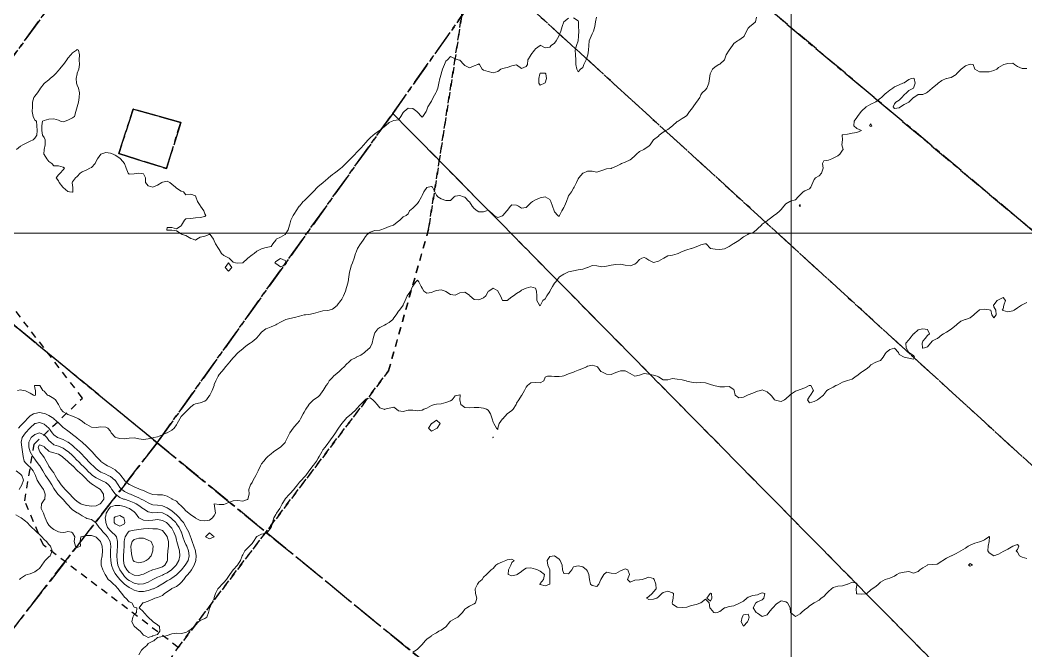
# Model space of a CAD drawing. Header units: centimetres. Extents: x 0 to 642158, y -847 to 649707.
# Drawn here: x 616185.2 to 616291.6, y 620443.2 to 620509.9 of the extents above; entities that cross this region are included whole.
import ezdxf

# ---------------------------------------------------------------- set-up
doc = ezdxf.new("R2010")
doc.units = ezdxf.units.CM
doc.header["$MEASUREMENT"] = 0
doc.linetypes.add('CENTERX2', pattern=[4, 2.5, -0.5, 0.5, -0.5])
doc.linetypes.add('JIS_02_0.7', pattern=[1.35, 0.75, -0.6])
for name, color, linetype, lineweight in [('MEV_grille', 254, 'Continuous', 9), ('WAL_parcellaire agricole', 7, 'JIS_02_0.7', 25), ('WAL_topographie 0.5', 253, 'Continuous', 20)]:
    doc.layers.add(name, color=color, linetype=linetype, lineweight=lineweight)
doc.layers.add('SPW_parcellaire cadastral', color=7, linetype='CENTERX2', lineweight=25, true_color=0xff0542)

# ---------------------------------------------------------------- blocks, each defined once
blk = doc.blocks.new('*U114')
at = {"layer": 'MEV_grille', "transparency": 33554687}
blk.add_lwpolyline([(-1338.46, 0), (1338.46, 0)], dxfattribs=at)
blk = doc.blocks.new('*U115')
at = {"layer": 'MEV_grille', "color": 0, "linetype": 'ByBlock', "lineweight": -2, "transparency": 16777216}
blk.add_blockref('*U114', (0, -1900), dxfattribs=at)
blk = doc.blocks.new('*U112')
at = {"layer": 'MEV_grille', "transparency": 33554687}
blk.add_lwpolyline([(0, 1825.48), (0, -1825.48)], dxfattribs=at)
blk = doc.blocks.new('*U113')
at = {"layer": 'MEV_grille', "color": 0, "linetype": 'ByBlock', "lineweight": -2, "transparency": 16777216}
blk.add_blockref('*U112', (900, 0), dxfattribs=at)

msp = doc.modelspace()

# ---------------------------------------------------------------- linework, layer by layer
at = {"layer": 'SPW_parcellaire cadastral'}
for points in [[(616163.66, 620494.83), (616144.29, 620510.14), (616193.65, 620578.81), (616202.72, 620594.4), (616229.8, 620577.55), (616234.34, 620574.67), (616171.55, 620488.35), (616163.66, 620494.83)], [(616235.18, 620514.94), (616224.63, 620500.07), (616199.69, 620465.2), (616186.97, 620475.66), (616186.96, 620475.67), (616184.87, 620477.39), (616184.86, 620477.39), (616171.55, 620488.35), (616234.34, 620574.67), (616236.43, 620573.37), (616238.89, 620571.79), (616265.33, 620555.01), (616244.92, 620527.53), (616235.18, 620514.94)], [(616244.92, 620527.53), (616265.33, 620555.01), (616295.42, 620535.92), (616398.85, 620466.93), (616360.24, 620432.78), (616355.21, 620434.82), (616244.92, 620527.53)], [(616354.92, 620428.6), (616341.48, 620417.92), (616235.18, 620514.94), (616244.92, 620527.53), (616355.21, 620434.82), (616353.48, 620429.12), (616354.92, 620428.6)], [(616303.32, 620420.25), (616224.63, 620500.07), (616235.18, 620514.94), (616341.48, 620417.92), (616323.15, 620403.09), (616303.32, 620420.25)], [(616197.52, 620495.23), (616200.69, 620494.22), (616202.19, 620499.1), (616199.95, 620499.73), (616197.18, 620500.52), (616197.18, 620500.52), (616197.17, 620500.5), (616195.63, 620495.83), (616197.52, 620495.23)], [(616197.52, 620495.23), (616195.63, 620495.83), (616197.17, 620500.5), (616197.18, 620500.52), (616197.18, 620500.52), (616199.95, 620499.73), (616202.19, 620499.1), (616200.69, 620494.22), (616197.52, 620495.23)], [(616303.32, 620420.25), (616290.03, 620409.61), (616256.41, 620439.97), (616241.16, 620431.19), (616199.69, 620465.2), (616224.63, 620500.07), (616303.32, 620420.25)], [(616163.66, 620494.83), (616171.55, 620488.35), (616184.86, 620477.39), (616184.87, 620477.39), (616186.96, 620475.67), (616186.97, 620475.66), (616199.69, 620465.2), (616132.6, 620378.54), (616129.31, 620374.52), (616118.04, 620382.23), (616090.56, 620401.06), (616163.66, 620494.83)], [(616129.31, 620374.52), (616132.6, 620378.54), (616199.69, 620465.2), (616241.16, 620431.19), (616278.61, 620400.63), (616188.38, 620332.54), (616182.57, 620337.28), (616178.58, 620340.42), (616129.31, 620374.52)]]:
    msp.add_lwpolyline(points, dxfattribs=at)
at = {"layer": 'WAL_parcellaire agricole'}
for points in [[(616141.27, 620365.8), (616180.6, 620411.8), (616201.93, 620443.55), (616224.18, 620472.81), (616228.43, 620487.81), (616231.92, 620510.31), (616242.08, 620565.97), (616248.66, 620583.81), (616259.29, 620600.93), (616303.28, 620668.31), (616366.78, 620618.45), (616356.91, 620606.44), (616410.67, 620553.33), (616451.67, 620512.33)], [(616187.66, 620454.36), (616185.68, 620459.05), (616186.68, 620465.05), (616191.8, 620469.93), (616182.68, 620481.8), (616173.55, 620487.92), (616161.93, 620495.67), (616155.68, 620498.67), (616146.92, 620503.8), (616151.8, 620512.92)], [(616231.92, 620510.31), (616228.43, 620487.81), (616224.18, 620472.81), (616201.93, 620443.55), (616187.66, 620454.36)]]:
    msp.add_lwpolyline(points, dxfattribs=at)
at = {"layer": 'WAL_topographie 0.5'}
for points in [[(616184.82, 620496.25), (616185.25, 620496.61), (616185.49, 620496.75), (616185.75, 620496.88), (616186.25, 620497.11), (616186.56, 620497.25), (616186.75, 620497.44), (616186.98, 620497.75), (616187, 620498.25), (616186.98, 620498.75), (616186.94, 620499.25), (616186.75, 620499.36), (616186.59, 620499.75), (616186.48, 620500.25), (616186.49, 620500.75), (616186.51, 620501.25), (616186.64, 620501.75), (616186.75, 620501.9), (616187.03, 620502.25), (616187.25, 620502.56), (616187.35, 620502.75), (616187.75, 620503.22), (616187.78, 620503.25), (616188.25, 620503.63), (616188.39, 620503.75), (616188.75, 620504.07), (616188.93, 620504.25), (616189.25, 620504.62), (616189.38, 620504.75), (616189.75, 620505.2), (616189.79, 620505.25), (616190.15, 620505.75), (616190.25, 620505.91), (616190.57, 620506.25), (616190.75, 620506.48), (616191.16, 620506.75), (616191.25, 620506.82), (616191.36, 620506.75), (616191.47, 620506.25), (616191.45, 620505.75), (616191.47, 620505.25), (616191.41, 620504.75), (616191.25, 620504.32), (616191.23, 620504.25), (616191.12, 620503.75), (616191.18, 620503.25), (616191.25, 620503.05), (616191.37, 620502.75), (616191.48, 620502.25), (616191.44, 620501.75), (616191.38, 620501.25), (616191.25, 620500.75), (616191.25, 620500.75), (616191.1, 620500.25), (616190.96, 620499.75), (616190.75, 620499.61), (616190.25, 620499.34), (616189.97, 620499.25), (616189.75, 620499.18), (616189.46, 620499.25), (616189.25, 620499.33), (616188.75, 620499.49), (616188.25, 620499.45), (616187.75, 620499.32), (616187.56, 620499.25), (616187.5, 620498.75), (616187.5, 620498.25), (616187.55, 620497.75), (616187.75, 620497.5), (616187.86, 620497.25), (616187.83, 620496.75), (616187.75, 620496.25), (616187.75, 620496.25), (616187.71, 620495.75), (616187.75, 620495.7), (616188.01, 620495.25), (616188.25, 620494.97), (616188.54, 620494.75), (616188.75, 620494.52), (616189.25, 620494.53), (616189.75, 620494.37), (616189.88, 620494.25), (616189.75, 620494.1), (616189.43, 620493.75), (616189.25, 620493.55), (616189.02, 620493.25), (616189.25, 620492.92), (616189.33, 620492.75), (616189.72, 620492.25), (616189.75, 620492.22), (616190.25, 620491.78), (616190.42, 620491.75), (616190.75, 620491.71), (616190.79, 620491.75), (616190.76, 620492.25), (616190.75, 620492.42), (616190.7, 620492.75), (616190.75, 620492.83), (616191.06, 620493.25), (616191.25, 620493.39), (616191.56, 620493.75), (616191.75, 620493.89), (616192.25, 620494.1), (616192.59, 620494.25), (616192.75, 620494.34), (616193.14, 620494.75), (616193.25, 620495.02), (616193.38, 620495.25), (616193.75, 620495.75), (616193.75, 620495.75), (616194.25, 620495.92), (616194.75, 620495.86), (616195.05, 620495.75), (616195.25, 620495.66), (616195.75, 620495.32), (616195.82, 620495.25), (616196.25, 620494.75), (616196.25, 620494.75), (616196.43, 620494.25), (616196.64, 620493.75), (616196.75, 620493.64), (616197.25, 620493.66), (616197.75, 620493.75), (616197.75, 620493.75), (616197.75, 620493.75), (616198.25, 620493.66), (616198.46, 620493.25), (616198.47, 620492.75), (616198.75, 620492.38), (616199.25, 620492.27), (616199.75, 620492.48), (616200.18, 620492.75), (616200.25, 620492.8), (616200.75, 620492.89), (616201.04, 620492.75), (616201.25, 620492.59), (616201.63, 620492.25), (616201.75, 620492.14), (616202.25, 620491.83), (616202.5, 620491.75), (616202.75, 620491.45), (616203.25, 620491.5), (616203.75, 620491.35), (616203.81, 620491.25), (616203.96, 620490.75), (616204.25, 620490.33), (616204.3, 620490.25), (616204.64, 620489.75), (616204.75, 620489.45), (616204.85, 620489.25), (616204.75, 620489.16), (616204.25, 620489.06), (616203.75, 620489.02), (616203.25, 620488.94), (616202.75, 620488.89), (616202.61, 620488.75), (616202.29, 620488.25), (616202.25, 620488.17), (616201.75, 620487.85), (616201.25, 620488), (616200.75, 620488), (616200.71, 620487.75), (616200.75, 620487.72), (616201.25, 620487.69), (616201.75, 620487.62), (616202.25, 620487.33), (616202.35, 620487.25), (616202.75, 620487.13), (616203.25, 620486.84), (616203.5, 620486.75), (616203.75, 620486.66), (616203.89, 620486.75), (616204.25, 620486.96), (616204.75, 620487.07), (616205.19, 620487.25), (616205.25, 620487.29), (616205.32, 620487.25), (616205.67, 620486.75), (616205.75, 620486.56), (616205.86, 620486.25), (616206.19, 620485.75), (616206.25, 620485.67), (616206.51, 620485.25), (616206.75, 620485.01), (616207.25, 620484.78), (616207.33, 620484.75), (616207.75, 620484.33), (616208, 620484.25), (616208.25, 620484.22), (616208.75, 620484.25), (616208.75, 620484.25), (616209.25, 620484.71), (616209.3, 620484.75), (616209.75, 620485.09), (616209.96, 620485.25), (616210.25, 620485.47), (616210.75, 620485.72), (616210.85, 620485.75), (616211.25, 620485.86), (616211.75, 620485.97), (616211.94, 620486.25), (616212.25, 620486.65), (616212.31, 620486.75), (616212.75, 620486.95), (616213.25, 620487.24), (616213.26, 620487.25), (616213.58, 620487.75), (616213.72, 620488.25), (616213.75, 620488.33), (616213.86, 620488.75), (616214.1, 620489.25), (616214.25, 620489.47), (616214.41, 620489.75), (616214.74, 620490.25), (616214.75, 620490.26), (616215.17, 620490.75), (616215.25, 620490.81), (616215.69, 620491.25), (616215.75, 620491.3), (616216.2, 620491.75), (616216.25, 620491.81), (616216.68, 620492.25), (616216.75, 620492.33), (616217.25, 620492.73), (616217.27, 620492.75), (616217.75, 620493.17), (616217.83, 620493.25), (616218.25, 620493.61), (616218.46, 620493.75), (616218.75, 620493.96), (616219.14, 620494.25), (616219.25, 620494.35), (616219.67, 620494.75), (616219.75, 620494.83), (616220.17, 620495.25), (616220.25, 620495.33), (616220.65, 620495.75), (616220.75, 620495.89), (616221.1, 620496.25), (616221.25, 620496.4), (616221.56, 620496.75), (616221.75, 620496.95), (616222.03, 620497.25), (616222.25, 620497.46), (616222.57, 620497.75), (616222.75, 620497.89), (616223.23, 620498.25), (616223.25, 620498.26), (616223.75, 620498.69), (616223.86, 620498.75), (616224.25, 620499.11), (616224.58, 620499.25), (616224.75, 620499.3), (616225.25, 620499.39), (616225.5, 620499.75), (616225.75, 620500.16), (616225.83, 620500.25), (616226.25, 620500.63), (616226.75, 620500.58), (616227.2, 620500.25), (616227.25, 620500.2), (616227.68, 620499.75), (616227.75, 620499.67), (616227.83, 620499.75), (616228.16, 620500.25), (616228.25, 620500.44), (616228.34, 620500.75), (616228.67, 620501.25), (616228.75, 620501.35), (616228.92, 620501.75), (616229.18, 620502.25), (616229.25, 620502.37), (616229.4, 620502.75), (616229.52, 620503.25), (616229.63, 620503.75), (616229.75, 620504.2), (616229.77, 620504.25), (616229.91, 620504.75), (616230.1, 620505.25), (616230.25, 620505.59), (616230.43, 620505.75), (616230.75, 620506.08), (616231.25, 620505.85), (616231.57, 620505.75), (616231.75, 620505.68), (616232.17, 620505.25), (616232.25, 620505.13), (616232.75, 620504.9), (616233.25, 620505.1), (616233.65, 620505.25), (616233.75, 620505.3), (616233.8, 620505.25), (616234.11, 620504.75), (616234.25, 620504.64), (616234.75, 620504.5), (616235.25, 620504.37), (616235.75, 620504.5), (616236.08, 620504.75), (616236.25, 620504.82), (616236.75, 620504.92), (616237.25, 620505.09), (616237.75, 620505.2), (616238.25, 620504.82), (616238.75, 620505.03), (616238.9, 620505.25), (616238.93, 620505.75), (616239.25, 620506.22), (616239.26, 620506.25), (616239.65, 620506.75), (616239.75, 620506.88), (616240.23, 620507.25), (616240.25, 620507.28), (616240.32, 620507.25), (616240.75, 620507), (616241.25, 620507.09), (616241.41, 620507.25), (616241.75, 620507.51), (616241.94, 620507.75), (616242.2, 620508.25), (616242.25, 620508.36), (616242.41, 620508.75), (616242.56, 620509.25), (616242.73, 620509.75), (616242.75, 620509.77), (616243.25, 620510.15)], [(616184.92, 620470.75), (616185.25, 620470.79), (616185.5, 620470.75), (616185.75, 620470.71), (616186.25, 620470.45), (616186.62, 620470.25), (616186.75, 620470.21), (616186.82, 620470.25), (616186.81, 620470.75), (616186.75, 620471), (616186.72, 620471.25), (616186.75, 620471.27), (616187.25, 620471.26), (616187.27, 620471.25), (616187.61, 620470.75), (616187.75, 620470.66), (616188.09, 620470.25), (616188.25, 620470.19), (616188.75, 620469.9), (616188.93, 620469.75), (616189.25, 620469.25), (616189.25, 620469.25), (616189.51, 620468.75), (616189.75, 620468.49), (616190.13, 620468.25), (616190.25, 620468.2), (616190.75, 620468.03), (616191.25, 620467.81), (616191.36, 620467.75), (616191.75, 620467.5), (616192.06, 620467.25), (616192.25, 620467.12), (616192.75, 620466.86), (616193.25, 620466.81), (616193.75, 620466.88), (616194.25, 620466.85), (616194.47, 620466.75), (616194.75, 620466.42), (616194.82, 620466.25), (616195.25, 620465.78), (616195.31, 620465.75), (616195.75, 620465.64), (616196.25, 620465.63), (616196.75, 620465.68), (616197.25, 620465.71), (616197.75, 620465.63), (616198.25, 620465.56), (616198.75, 620465.61), (616199.25, 620465.73), (616199.36, 620465.75), (616199.75, 620465.84), (616200.25, 620466.03), (616200.72, 620466.25), (616200.75, 620466.27), (616201.25, 620466.54), (616201.49, 620466.75), (616201.75, 620467.1), (616201.82, 620467.25), (616202.1, 620467.75), (616202.25, 620467.97), (616202.53, 620468.25), (616202.75, 620468.49), (616203.02, 620468.75), (616203.25, 620469.01), (616203.58, 620469.25), (616203.75, 620469.32), (616204.25, 620469.42), (616204.75, 620469.6), (616204.93, 620469.75), (616205.25, 620470.19), (616205.28, 620470.25), (616205.51, 620470.75), (616205.72, 620471.25), (616205.75, 620471.36), (616205.92, 620471.75), (616206.17, 620472.25), (616206.25, 620472.42), (616206.55, 620472.75), (616206.75, 620472.99), (616206.92, 620473.25), (616207.25, 620473.58), (616207.37, 620473.75), (616207.75, 620474.18), (616207.81, 620474.25), (616208.25, 620474.71), (616208.28, 620474.75), (616208.75, 620475.14), (616208.89, 620475.25), (616209.25, 620475.57), (616209.54, 620475.75), (616209.75, 620475.88), (616210.19, 620476.25), (616210.25, 620476.31), (616210.59, 620476.75), (616210.75, 620476.91), (616211.21, 620477.25), (616211.25, 620477.27), (616211.75, 620477.46), (616212.25, 620477.69), (616212.36, 620477.75), (616212.75, 620477.98), (616213.25, 620478.22), (616213.32, 620478.25), (616213.75, 620478.36), (616214.25, 620478.47), (616214.75, 620478.61), (616215.25, 620478.73), (616215.4, 620478.75), (616215.75, 620478.79), (616216.25, 620478.88), (616216.75, 620479.04), (616217.25, 620479.15), (616217.75, 620479.21), (616217.92, 620479.25), (616218.25, 620479.34), (616218.75, 620479.74), (616218.76, 620479.75), (616219.14, 620480.25), (616219.25, 620480.41), (616219.42, 620480.75), (616219.62, 620481.25), (616219.75, 620481.62), (616219.79, 620481.75), (616219.91, 620482.25), (616219.99, 620482.75), (616220.06, 620483.25), (616220.19, 620483.75), (616220.25, 620483.92), (616220.38, 620484.25), (616220.55, 620484.75), (616220.7, 620485.25), (616220.75, 620485.38), (616220.9, 620485.75), (616221.23, 620486.25), (616221.25, 620486.28), (616221.58, 620486.75), (616221.75, 620487.02), (616221.93, 620487.25), (616222.25, 620487.49), (616222.75, 620487.66), (616223.25, 620487.71), (616223.37, 620487.75), (616223.75, 620487.87), (616224.25, 620488.1), (616224.71, 620488.25), (616224.75, 620488.27), (616225.25, 620488.66), (616225.37, 620488.75), (616225.75, 620489.1), (616226.04, 620489.25), (616226.25, 620489.44), (616226.42, 620489.75), (616226.75, 620490.03), (616226.96, 620490.25), (616227.25, 620490.51), (616227.4, 620490.75), (616227.69, 620491.25), (616227.75, 620491.38), (616227.94, 620491.75), (616228.25, 620492.22), (616228.39, 620492.25), (616228.75, 620492.33), (616228.83, 620492.25), (616229.1, 620491.75), (616229.25, 620491.42), (616229.4, 620491.25), (616229.75, 620491.02), (616230.25, 620490.84), (616230.75, 620490.86), (616231.13, 620491.25), (616231.25, 620491.32), (616231.75, 620491.38), (616232.14, 620491.25), (616232.25, 620491.19), (616232.7, 620490.75), (616232.75, 620490.7), (616233.05, 620490.25), (616233.25, 620490.01), (616233.58, 620489.75), (616233.75, 620489.65), (616234.25, 620489.66), (616234.56, 620489.75), (616234.75, 620489.82), (616234.84, 620489.75), (616235.25, 620489.38), (616235.36, 620489.25), (616235.75, 620489.06), (616236.25, 620489.21), (616236.3, 620489.25), (616236.72, 620489.75), (616236.75, 620489.79), (616237.1, 620490.25), (616237.25, 620490.4), (616237.75, 620490.35), (616237.95, 620490.25), (616238.25, 620490.03), (616238.75, 620490.1), (616238.89, 620490.25), (616239.25, 620490.61), (616239.43, 620490.75), (616239.75, 620490.93), (616240.25, 620491.12), (616240.75, 620491.24), (616241.25, 620490.94), (616241.35, 620490.75), (616241.55, 620490.25), (616241.71, 620489.75), (616241.75, 620489.66), (616242.09, 620489.25), (616242.25, 620489.15), (616242.3, 620489.25), (616242.54, 620489.75), (616242.75, 620490.09), (616242.82, 620490.25), (616243.01, 620490.75), (616243.19, 620491.25), (616243.25, 620491.34), (616243.55, 620491.75), (616243.75, 620492.16), (616243.83, 620492.25), (616244.1, 620492.75), (616244.25, 620493.13), (616244.32, 620493.25), (616244.75, 620493.73), (616244.8, 620493.75), (616245.25, 620493.95), (616245.75, 620493.95), (616246.25, 620493.83), (616246.75, 620494.02), (616247.25, 620494.19), (616247.75, 620494.24), (616247.78, 620494.25), (616248.25, 620494.44), (616248.75, 620494.69), (616248.86, 620494.75), (616249.25, 620494.9), (616249.75, 620495.15), (616249.91, 620495.25), (616250.25, 620495.56), (616250.44, 620495.75), (616250.75, 620496.04), (616251.21, 620496.25), (616251.25, 620496.27), (616251.75, 620496.61), (616251.87, 620496.75), (616252.23, 620497.25), (616252.25, 620497.27), (616252.75, 620497.67), (616252.85, 620497.75), (616253.25, 620498.08), (616253.55, 620498.25), (616253.75, 620498.35), (616254.25, 620498.75), (616254.25, 620498.75), (616254.75, 620499.2), (616254.83, 620499.25), (616255.25, 620499.52), (616255.62, 620499.75), (616255.75, 620499.85), (616256.05, 620500.25), (616256.25, 620500.51), (616256.43, 620500.75), (616256.75, 620501.2), (616256.8, 620501.25), (616257.12, 620501.75), (616257.25, 620502.04), (616257.39, 620502.25), (616257.75, 620502.56), (616257.88, 620502.75), (616258.1, 620503.25), (616258.17, 620503.75), (616258.23, 620504.25), (616258.25, 620504.31), (616258.49, 620504.75), (616258.75, 620505), (616259.16, 620505.25), (616259.25, 620505.29), (616259.75, 620505.75), (616259.75, 620505.75), (616259.91, 620506.25), (616260.25, 620506.75), (616260.25, 620506.75), (616260.61, 620507.25), (616260.75, 620507.45), (616261.12, 620507.75), (616261.25, 620507.83), (616261.75, 620508.18), (616261.82, 620508.25), (616262.07, 620508.75), (616262.25, 620509.08), (616262.44, 620509.25), (616262.75, 620509.49), (616263.04, 620509.75), (616263.12, 620510.25)], [(616243.75, 620510.17), (616244.25, 620509.86), (616244.28, 620509.75), (616244.31, 620509.25), (616244.32, 620508.75), (616244.3, 620508.25), (616244.25, 620507.75), (616244.25, 620507.75), (616244.08, 620507.25), (616243.95, 620506.75), (616243.96, 620506.25), (616244.02, 620505.75), (616244.01, 620505.25), (616244.12, 620504.75), (616244.25, 620504.45), (616244.51, 620504.75), (616244.75, 620504.91), (616244.86, 620505.25), (616245.09, 620505.75), (616245.25, 620506.17), (616245.27, 620506.25), (616245.37, 620506.75), (616245.38, 620507.25), (616245.43, 620507.75), (616245.62, 620508.25), (616245.75, 620508.48), (616245.88, 620508.75), (616246.03, 620509.25), (616246.09, 620509.75), (616246.21, 620510.25)], [(616185.03, 620466.75), (616185.25, 620466.98), (616185.49, 620467.25), (616185.75, 620467.54), (616185.94, 620467.75), (616186.25, 620468.04), (616186.62, 620468.25), (616186.75, 620468.31), (616187.25, 620468.39), (616187.75, 620468.3), (616187.88, 620468.25), (616188.25, 620468.1), (616188.75, 620467.77), (616188.77, 620467.75), (616189.25, 620467.31), (616189.32, 620467.25), (616189.75, 620466.82), (616189.84, 620466.75), (616190.25, 620466.45), (616190.51, 620466.25), (616190.75, 620466.07), (616191.17, 620465.75), (616191.25, 620465.69), (616191.75, 620465.26), (616191.76, 620465.25), (616192.25, 620464.8), (616192.31, 620464.75), (616192.75, 620464.32), (616192.82, 620464.25), (616193.25, 620463.75), (616193.25, 620463.75), (616193.73, 620463.25), (616193.75, 620463.23), (616194.25, 620462.87), (616194.46, 620462.75), (616194.75, 620462.62), (616195.25, 620462.34), (616195.37, 620462.25), (616195.75, 620461.87), (616195.86, 620461.75), (616196.23, 620461.25), (616196.25, 620461.22), (616196.75, 620460.8), (616196.83, 620460.75), (616197.25, 620460.54), (616197.75, 620460.32), (616197.91, 620460.25), (616198.25, 620460.14), (616198.75, 620459.91), (616199.15, 620459.75), (616199.25, 620459.72), (616199.75, 620459.71), (616200.25, 620459.7), (616200.75, 620459.56), (616201.25, 620459.28), (616201.29, 620459.25), (616201.75, 620459.03), (616202.01, 620458.75), (616202.25, 620458.53), (616202.51, 620458.25), (616202.75, 620457.99), (616203.04, 620457.75), (616203.25, 620457.56), (616203.74, 620457.25), (616203.75, 620457.23), (616204.25, 620456.98), (616204.75, 620456.94), (616205.25, 620457.02), (616205.57, 620457.25), (616205.75, 620457.52), (616205.86, 620457.75), (616205.82, 620458.25), (616205.75, 620458.75), (616205.75, 620458.75), (616205.75, 620458.75), (616205.75, 620458.75), (616206.25, 620458.68), (616206.75, 620458.67), (616206.92, 620458.75), (616207.25, 620458.89), (616207.75, 620459.06), (616208.25, 620459.08), (616208.75, 620459.03), (616209.25, 620459.19), (616209.31, 620459.25), (616209.42, 620459.75), (616209.39, 620460.25), (616209.57, 620460.75), (616209.75, 620461.01), (616209.87, 620461.25), (616210.15, 620461.75), (616210.25, 620461.95), (616210.38, 620462.25), (616210.62, 620462.75), (616210.75, 620462.96), (616210.98, 620463.25), (616211.25, 620463.56), (616211.43, 620463.75), (616211.75, 620464.02), (616212.03, 620464.25), (616212.25, 620464.41), (616212.75, 620464.75), (616212.75, 620464.75), (616213.25, 620465.24), (616213.26, 620465.25), (616213.5, 620465.75), (616213.74, 620466.25), (616213.75, 620466.27), (616214.1, 620466.75), (616214.25, 620466.92), (616214.52, 620467.25), (616214.75, 620467.54), (616214.88, 620467.75), (616215.15, 620468.25), (616215.25, 620468.44), (616215.45, 620468.75), (616215.75, 620469.23), (616215.76, 620469.25), (616216.23, 620469.75), (616216.25, 620469.76), (616216.75, 620470.07), (616216.92, 620470.25), (616217.25, 620470.7), (616217.28, 620470.75), (616217.59, 620471.25), (616217.75, 620471.49), (616217.92, 620471.75), (616218.25, 620472.11), (616218.36, 620472.25), (616218.75, 620472.56), (616218.95, 620472.75), (616219.25, 620473.02), (616219.48, 620473.25), (616219.75, 620473.54), (616219.99, 620473.75), (616220.25, 620473.97), (616220.75, 620474.24), (616220.77, 620474.25), (616221.25, 620474.49), (616221.64, 620474.75), (616221.75, 620474.85), (616222.22, 620475.25), (616222.25, 620475.28), (616222.46, 620475.75), (616222.57, 620476.25), (616222.71, 620476.75), (616222.75, 620476.83), (616223.04, 620477.25), (616223.25, 620477.42), (616223.75, 620477.66), (616223.94, 620477.75), (616224.25, 620477.93), (616224.63, 620478.25), (616224.75, 620478.41), (616224.99, 620478.75), (616225.25, 620479.13), (616225.34, 620479.25), (616225.72, 620479.75), (616225.75, 620479.79), (616225.96, 620480.25), (616226.16, 620480.75), (616226.25, 620480.9), (616226.52, 620481.25), (616226.74, 620481.75), (616226.75, 620481.77), (616227.09, 620482.25), (616227.25, 620482.42), (616227.39, 620482.25), (616227.65, 620481.75), (616227.75, 620481.55), (616227.93, 620481.25), (616228.25, 620481.04), (616228.75, 620481.12), (616229.07, 620481.25), (616229.25, 620481.32), (616229.75, 620481.4), (616230.18, 620481.25), (616230.25, 620481.22), (616230.75, 620480.91), (616231.25, 620480.83), (616231.75, 620481.09), (616232.25, 620481.14), (616232.75, 620480.83), (616232.79, 620480.75), (616233.25, 620480.38), (616233.75, 620480.34), (616234.25, 620480.54), (616234.47, 620480.75), (616234.75, 620481.2), (616234.82, 620481.25), (616235.25, 620481.57), (616235.75, 620481.27), (616235.77, 620481.25), (616236.03, 620480.75), (616236.25, 620480.25), (616236.75, 620480.27), (616237.25, 620480.65), (616237.41, 620480.75), (616237.75, 620481), (616238.15, 620481.25), (616238.25, 620481.35), (616238.75, 620481.58), (616239.25, 620481.71), (616239.75, 620481.56), (616239.86, 620481.25), (616239.88, 620480.75), (616239.89, 620480.25), (616240.17, 620479.75), (616240.25, 620479.69), (616240.28, 620479.75), (616240.52, 620480.25), (616240.75, 620480.45), (616240.94, 620480.75), (616241.25, 620481.22), (616241.27, 620481.25), (616241.56, 620481.75), (616241.75, 620482.08), (616241.9, 620482.25), (616242.25, 620482.73), (616242.29, 620482.75), (616242.75, 620483.06), (616243.16, 620483.25), (616243.25, 620483.29), (616243.75, 620483.39), (616244.25, 620483.51), (616244.75, 620483.59), (616245.25, 620483.74), (616245.28, 620483.75), (616245.75, 620483.97), (616246.25, 620483.92), (616246.75, 620483.82), (616247.25, 620483.89), (616247.75, 620483.99), (616248.25, 620484.08), (616248.75, 620484.09), (616249.25, 620483.99), (616249.75, 620483.94), (616250.25, 620484.1), (616250.45, 620484.25), (616250.75, 620484.6), (616251, 620484.75), (616251.25, 620484.81), (616251.43, 620484.75), (616251.75, 620484.52), (616252.25, 620484.28), (616252.75, 620484.43), (616253.25, 620484.72), (616253.31, 620484.75), (616253.75, 620484.98), (616254.25, 620485.07), (616254.75, 620485.2), (616254.85, 620485.25), (616255.25, 620485.44), (616255.75, 620485.61), (616256.22, 620485.75), (616256.25, 620485.76), (616256.75, 620485.93), (616257.25, 620486.14), (616257.68, 620486.25), (616257.75, 620486.27), (616257.8, 620486.25), (616258.25, 620485.75), (616258.25, 620485.75), (616258.75, 620485.68), (616259.25, 620485.66), (616259.75, 620485.72), (616259.82, 620485.75), (616260.25, 620485.99), (616260.65, 620486.25), (616260.75, 620486.3), (616261.25, 620486.61), (616261.44, 620486.75), (616261.75, 620486.99), (616262.2, 620487.25), (616262.25, 620487.28), (616262.75, 620487.44), (616263.15, 620487.75), (616263.25, 620487.85), (616263.65, 620488.25), (616263.75, 620488.33), (616264.25, 620488.68), (616264.34, 620488.75), (616264.75, 620489.07), (616264.98, 620489.25), (616265.25, 620489.43), (616265.62, 620489.75), (616265.75, 620489.9), (616266.03, 620490.25), (616266.25, 620490.48), (616266.66, 620490.75), (616266.75, 620490.79), (616267.25, 620490.91), (616267.56, 620491.25), (616267.75, 620491.44), (616268.07, 620491.75), (616268.25, 620491.86), (616268.75, 620492.09), (616268.9, 620492.25), (616269.1, 620492.75), (616269.25, 620493.08), (616269.38, 620493.25), (616269.75, 620493.45), (616270.01, 620493.75), (616270.19, 620494.25), (616270.11, 620494.75), (616270.25, 620495.04), (616270.75, 620495.13), (616271.11, 620495.25), (616271.25, 620495.32), (616271.75, 620495.58), (616271.96, 620495.75), (616272.25, 620496.18), (616272.29, 620496.25), (616272.25, 620496.5), (616272.17, 620496.75), (616272.25, 620497.25), (616272.19, 620497.75), (616272.25, 620497.81), (616272.75, 620497.85), (616273.25, 620497.96), (616273.75, 620498.05), (616274.25, 620498.25), (616273.75, 620498.47), (616273.44, 620498.75), (616273.46, 620499.25), (616273.75, 620499.63), (616273.82, 620499.75), (616274.21, 620500.25), (616274.25, 620500.3), (616274.75, 620500.75), (616274.75, 620500.75), (616275.25, 620501.05), (616275.69, 620501.25), (616275.75, 620501.28), (616276.25, 620501.66), (616276.35, 620501.75), (616276.75, 620502.12), (616276.9, 620502.25), (616277.25, 620502.53), (616277.55, 620502.75), (616277.75, 620502.88), (616278.25, 620503.1), (616278.62, 620503.25), (616278.75, 620503.31), (616279.25, 620503.64), (616279.54, 620503.75), (616279.75, 620503.8), (616279.82, 620503.75), (616279.92, 620503.25), (616279.75, 620502.75), (616279.75, 620502.75), (616279.25, 620502.5), (616279, 620502.25), (616278.75, 620502.04), (616278.51, 620501.75), (616278.25, 620501.45), (616277.89, 620501.25), (616277.75, 620501.07), (616277.59, 620500.75), (616277.75, 620500.57), (616278.25, 620500.67), (616278.39, 620500.75), (616278.75, 620501.02), (616279.25, 620501.24), (616279.27, 620501.25), (616279.75, 620501.73), (616279.78, 620501.75), (616280.25, 620502.05), (616280.75, 620502.07), (616281.14, 620502.25), (616281.25, 620502.31), (616281.73, 620502.75), (616281.75, 620502.77), (616282.25, 620503.17), (616282.35, 620503.25), (616282.75, 620503.56), (616283.22, 620503.75), (616283.25, 620503.76), (616283.75, 620503.86), (616284.25, 620504.18), (616284.3, 620504.25), (616284.75, 620504.71), (616284.79, 620504.75), (616285.25, 620505.1), (616285.66, 620505.25), (616285.75, 620505.28), (616286.08, 620505.25), (616286.25, 620504.75), (616286.25, 620504.75), (616286.75, 620504.46), (616287.25, 620504.46), (616287.75, 620504.48), (616288.25, 620504.62), (616288.56, 620504.75), (616288.75, 620504.93), (616289.25, 620505.22), (616289.33, 620505.25), (616289.75, 620505.35), (616290.25, 620505.38), (616290.43, 620505.25), (616290.75, 620505.03), (616291.25, 620504.8), (616291.75, 620504.81)], [(616240.25, 620503.05), (616240.71, 620503.25), (616240.75, 620503.3), (616240.9, 620503.75), (616240.83, 620504.25), (616240.75, 620504.32), (616240.25, 620504.32), (616240.2, 620504.25), (616240.08, 620503.75), (616240.09, 620503.25), (616240.25, 620503.05)], [(616275.25, 620498.69), (616275.33, 620498.75), (616275.25, 620498.96), (616275.1, 620498.75), (616275.25, 620498.69)], [(616267.75, 620490.22), (616267.77, 620490.25), (616267.75, 620490.42), (616267.65, 620490.25), (616267.75, 620490.22)], [(616207.25, 620483.38), (616207.62, 620483.75), (616207.25, 620484.25), (616206.88, 620483.75), (616207.25, 620483.38)], [(616213.25, 620484.04), (616213.38, 620484.25), (616213.25, 620484.5), (616212.75, 620484.69), (616212.25, 620484.4), (616212.17, 620484.25), (616212.25, 620484.16), (616212.75, 620483.81), (616213.25, 620484.04)], [(616197.77, 620442.75), (616198.03, 620443.25), (616198.25, 620443.48), (616198.6, 620443.75), (616198.75, 620443.95), (616199.25, 620444.21), (616199.34, 620444.25), (616199.75, 620444.61), (616200.25, 620444.69), (616200.52, 620444.75), (616200.75, 620444.81), (616201.25, 620444.98), (616201.75, 620445.06), (616202.25, 620445.02), (616202.75, 620445.11), (616202.97, 620445.25), (616203.25, 620445.44), (616203.61, 620445.75), (616203.75, 620445.89), (616204.08, 620446.25), (616204.25, 620446.38), (616204.75, 620446.6), (616204.94, 620446.75), (616205.15, 620447.25), (616205.25, 620447.65), (616205.27, 620447.75), (616205.5, 620448.25), (616205.72, 620448.75), (616205.75, 620448.83), (616205.86, 620449.25), (616206.12, 620449.75), (616206.25, 620449.9), (616206.59, 620450.25), (616206.75, 620450.42), (616207.05, 620450.75), (616207.25, 620451.05), (616207.38, 620451.25), (616207.73, 620451.75), (616207.75, 620451.77), (616208.2, 620452.25), (616208.25, 620452.32), (616208.52, 620452.75), (616208.7, 620453.25), (616208.75, 620453.35), (616208.98, 620453.75), (616209.25, 620454.04), (616209.48, 620454.25), (616209.75, 620454.56), (616209.9, 620454.75), (616210.21, 620455.25), (616210.25, 620455.3), (616210.75, 620455.53), (616211.25, 620455.65), (616211.38, 620455.75), (616211.75, 620456.22), (616211.77, 620456.25), (616211.91, 620456.75), (616212.05, 620457.25), (616212.25, 620457.61), (616212.34, 620457.75), (616212.68, 620458.25), (616212.75, 620458.38), (616212.92, 620458.75), (616213.24, 620459.25), (616213.25, 620459.26), (616213.71, 620459.75), (616213.75, 620459.8), (616214.17, 620460.25), (616214.25, 620460.35), (616214.55, 620460.75), (616214.75, 620461.02), (616214.96, 620461.25), (616215.25, 620461.57), (616215.44, 620461.75), (616215.75, 620462.19), (616215.79, 620462.25), (616216.17, 620462.75), (616216.25, 620462.84), (616216.57, 620463.25), (616216.75, 620463.57), (616216.85, 620463.75), (616217.12, 620464.25), (616217.25, 620464.44), (616217.48, 620464.75), (616217.75, 620465.11), (616217.86, 620465.25), (616218.21, 620465.75), (616218.25, 620465.81), (616218.57, 620466.25), (616218.75, 620466.53), (616218.9, 620466.75), (616219.24, 620467.25), (616219.25, 620467.26), (616219.67, 620467.75), (616219.75, 620467.83), (616220.25, 620468.23), (616220.27, 620468.25), (616220.75, 620468.73), (616220.77, 620468.75), (616221.21, 620469.25), (616221.25, 620469.29), (616221.71, 620469.75), (616221.75, 620469.82), (616222.25, 620469.97), (616222.54, 620469.75), (616222.75, 620469.52), (616222.97, 620469.25), (616223.25, 620468.89), (616223.69, 620468.75), (616223.75, 620468.74), (616223.81, 620468.75), (616224.25, 620468.85), (616224.75, 620468.96), (616225.04, 620468.75), (616225.25, 620468.59), (616225.75, 620468.5), (616226.25, 620468.64), (616226.75, 620468.64), (616227.25, 620468.59), (616227.75, 620468.66), (616227.93, 620468.75), (616228.25, 620468.88), (616228.75, 620469.16), (616229.07, 620469.25), (616229.25, 620469.29), (616229.75, 620469.34), (616230.25, 620469.46), (616230.75, 620469.64), (616230.91, 620469.75), (616231.25, 620470.17), (616231.58, 620470.25), (616231.75, 620470.26), (616231.77, 620470.25), (616231.75, 620469.75), (616231.84, 620469.25), (616232.25, 620468.95), (616232.75, 620468.89), (616233.25, 620468.93), (616233.75, 620468.93), (616234.25, 620468.87), (616234.56, 620468.75), (616234.75, 620468.65), (616234.99, 620468.25), (616235.14, 620467.75), (616235.25, 620467.38), (616235.34, 620467.25), (616235.63, 620466.75), (616235.75, 620466.61), (616235.77, 620466.75), (616235.89, 620467.25), (616236.25, 620467.72), (616236.27, 620467.75), (616236.74, 620468.25), (616236.75, 620468.26), (616237.25, 620468.62), (616237.39, 620468.75), (616237.68, 620469.25), (616237.75, 620469.41), (616237.97, 620469.75), (616238.25, 620470.21), (616238.29, 620470.25), (616238.58, 620470.75), (616238.75, 620471.1), (616238.89, 620471.25), (616239.25, 620471.56), (616239.75, 620471.57), (616240.25, 620471.53), (616240.62, 620471.75), (616240.75, 620472.15), (616241, 620472.25), (616241.25, 620472.27), (616241.42, 620472.25), (616241.75, 620472.23), (616242.25, 620472.22), (616242.55, 620472.25), (616242.75, 620472.3), (616243.25, 620472.49), (616243.75, 620472.68), (616243.91, 620472.75), (616244.25, 620472.88), (616244.75, 620473.05), (616245.13, 620473.25), (616245.25, 620473.31), (616245.75, 620473.41), (616246.25, 620473.29), (616246.3, 620473.25), (616246.67, 620472.75), (616246.75, 620472.72), (616247.25, 620472.47), (616247.75, 620472.42), (616248.25, 620472.64), (616248.58, 620472.75), (616248.75, 620472.81), (616249.25, 620472.8), (616249.38, 620472.75), (616249.75, 620472.52), (616250.25, 620472.27), (616250.75, 620472.35), (616251.25, 620472.53), (616251.75, 620472.48), (616252.25, 620472.37), (616252.61, 620472.25), (616252.75, 620472.17), (616253.25, 620471.88), (616253.75, 620471.88), (616254.25, 620472.02), (616254.75, 620471.95), (616255.25, 620471.85), (616255.68, 620471.75), (616255.75, 620471.74), (616256.25, 620471.61), (616256.75, 620471.54), (616257.25, 620471.6), (616257.75, 620471.53), (616258.25, 620471.37), (616258.62, 620471.25), (616258.75, 620471.22), (616259.25, 620471.13), (616259.75, 620471.11), (616260.25, 620471.15), (616260.75, 620470.83), (616260.77, 620470.75), (616260.87, 620470.25), (616261.25, 620469.97), (616261.75, 620470.04), (616262.18, 620470.25), (616262.25, 620470.28), (616262.75, 620470.46), (616263.25, 620470.66), (616263.61, 620470.75), (616263.75, 620470.79), (616263.92, 620470.75), (616264.25, 620470.6), (616264.66, 620470.25), (616264.75, 620470.15), (616265.04, 620469.75), (616265.25, 620469.66), (616265.75, 620469.57), (616266.09, 620469.75), (616266.25, 620469.84), (616266.66, 620470.25), (616266.75, 620470.33), (616267.25, 620470.67), (616267.47, 620470.75), (616267.75, 620470.83), (616268.25, 620471.02), (616268.7, 620471.25), (616268.75, 620471.27), (616268.89, 620471.25), (616269.18, 620470.75), (616268.86, 620470.25), (616268.75, 620470.11), (616268.54, 620469.75), (616268.75, 620469.44), (616269.25, 620469.58), (616269.59, 620469.75), (616269.75, 620469.9), (616270.21, 620470.25), (616270.25, 620470.31), (616270.58, 620470.75), (616270.75, 620470.84), (616271.25, 620471.09), (616271.52, 620471.25), (616271.75, 620471.34), (616272.25, 620471.62), (616272.66, 620471.75), (616272.75, 620471.78), (616273.25, 620471.94), (616273.7, 620472.25), (616273.75, 620472.28), (616274.25, 620472.69), (616274.36, 620472.75), (616274.75, 620472.98), (616275.05, 620473.25), (616275.25, 620473.45), (616275.75, 620473.75), (616275.75, 620473.75), (616276.25, 620473.92), (616276.55, 620474.25), (616276.75, 620474.6), (616276.86, 620474.75), (616277.25, 620475.06), (616277.75, 620475.22), (616278.16, 620474.75), (616278.25, 620474.56), (616278.75, 620474.25), (616278.75, 620474.25), (616279.25, 620474.15), (616279.75, 620474.05), (616279.87, 620474.25), (616279.75, 620474.43), (616279.25, 620474.75), (616279.25, 620474.75), (616278.98, 620475.25), (616278.93, 620475.75), (616279.25, 620476.09), (616279.35, 620476.25), (616279.75, 620476.73), (616279.78, 620476.75), (616280.25, 620477.15), (616280.75, 620477.25), (616280.75, 620477.25), (616280.75, 620477.25), (616281.25, 620477.18), (616281.46, 620476.75), (616281.25, 620476.54), (616281, 620476.25), (616280.75, 620475.94), (616280.67, 620475.75), (616280.7, 620475.25), (616280.75, 620475.2), (616280.92, 620475.25), (616281.25, 620475.37), (616281.56, 620475.75), (616281.75, 620475.99), (616282.25, 620476.23), (616282.28, 620476.25), (616282.75, 620476.62), (616282.93, 620476.75), (616283.25, 620476.9), (616283.75, 620477.21), (616283.79, 620477.25), (616284.25, 620477.65), (616284.37, 620477.75), (616284.75, 620478.09), (616285.21, 620478.25), (616285.25, 620478.26), (616285.75, 620478.44), (616286.15, 620478.75), (616286.25, 620478.85), (616286.7, 620479.25), (616286.75, 620479.28), (616287.25, 620479.36), (616287.75, 620479.28), (616287.92, 620479.25), (616288.05, 620478.75), (616288.25, 620478.42), (616288.5, 620478.75), (616288.45, 620479.25), (616288.25, 620479.58), (616288.22, 620479.75), (616288.25, 620479.79), (616288.59, 620480.25), (616288.75, 620480.34), (616289.25, 620480.58), (616289.5, 620480.25), (616289.3, 620479.75), (616289.25, 620479.38), (616289.12, 620479.25), (616289.25, 620479.22), (616289.75, 620479.07), (616290.25, 620479.15), (616290.4, 620479.25), (616290.75, 620479.48), (616291.17, 620479.75), (616291.25, 620479.8), (616291.75, 620480.04)], [(616199.2, 620444.75), (616198.75, 620444.61), (616198.49, 620444.75), (616198.25, 620444.85), (616197.89, 620445.25), (616197.75, 620445.37), (616197.3, 620445.75), (616197.25, 620445.81), (616197.01, 620446.25), (616197.13, 620446.75), (616197.25, 620447.02), (616197.53, 620447.25), (616197.55, 620447.75), (616197.25, 620447.82), (616197.01, 620448.25), (616196.75, 620448.37), (616196.4, 620448.75), (616196.25, 620448.86), (616195.97, 620449.25), (616195.75, 620449.5), (616195.58, 620449.75), (616195.25, 620450.08), (616195.08, 620450.25), (616194.75, 620450.54), (616194.53, 620450.75), (616194.25, 620451.14), (616194.18, 620451.25), (616193.94, 620451.75), (616193.79, 620452.25), (616193.79, 620452.75), (616193.87, 620453.25), (616193.9, 620453.75), (616193.87, 620454.25), (616193.75, 620454.65), (616193.7, 620454.75), (616193.25, 620455.2), (616193.16, 620455.25), (616192.75, 620455.4), (616192.25, 620455.4), (616191.75, 620455.28), (616191.62, 620455.25), (616191.54, 620454.75), (616191.58, 620454.25), (616191.25, 620454.12), (616191.06, 620454.25), (616190.91, 620454.75), (616190.99, 620455.25), (616190.75, 620455.67), (616190.62, 620455.75), (616190.25, 620455.81), (616190, 620455.75), (616189.75, 620455.71), (616189.43, 620455.75), (616189.25, 620455.77), (616188.75, 620456.04), (616188.48, 620456.25), (616188.25, 620456.47), (616188.06, 620456.75), (616187.86, 620457.25), (616187.75, 620457.53), (616187.66, 620457.75), (616187.43, 620458.25), (616187.45, 620458.75), (616187.75, 620459.15), (616187.8, 620459.25), (616187.85, 620459.75), (616187.75, 620460.07), (616187.68, 620460.25), (616187.32, 620460.75), (616187.25, 620460.85), (616187.01, 620461.25), (616186.81, 620461.75), (616186.75, 620461.88), (616186.56, 620462.25), (616186.25, 620462.61), (616186.08, 620462.75), (616185.75, 620463.08), (616185.62, 620463.25), (616185.51, 620463.75), (616185.46, 620464.25), (616185.37, 620464.75), (616185.29, 620465.25), (616185.4, 620465.75), (616185.75, 620466.25), (616185.75, 620466.25), (616186.23, 620466.75), (616186.25, 620466.77), (616186.75, 620467.23), (616186.83, 620467.25), (616187.25, 620467.35), (616187.57, 620467.25), (616187.75, 620467.18), (616188.24, 620466.75), (616188.25, 620466.74), (616188.59, 620466.25), (616188.75, 620466.03), (616189.16, 620465.75), (616189.25, 620465.71), (616189.75, 620465.56), (616190.25, 620465.27), (616190.28, 620465.25), (616190.75, 620464.9), (616190.93, 620464.75), (616191.25, 620464.47), (616191.49, 620464.25), (616191.75, 620463.97), (616191.94, 620463.75), (616192.25, 620463.42), (616192.41, 620463.25), (616192.75, 620462.92), (616192.92, 620462.75), (616193.25, 620462.45), (616193.51, 620462.25), (616193.75, 620462.1), (616194.25, 620461.87), (616194.53, 620461.75), (616194.75, 620461.65), (616195.23, 620461.25), (616195.25, 620461.23), (616195.57, 620460.75), (616195.75, 620460.48), (616195.96, 620460.25), (616196.25, 620460.04), (616196.75, 620459.81), (616196.88, 620459.75), (616197.25, 620459.59), (616197.75, 620459.38), (616198.01, 620459.25), (616198.25, 620459.12), (616198.75, 620458.83), (616198.97, 620458.75), (616199.25, 620458.64), (616199.75, 620458.61), (616200.25, 620458.53), (616200.75, 620458.32), (616200.87, 620458.25), (616201.25, 620458), (616201.54, 620457.75), (616201.75, 620457.56), (616202.05, 620457.25), (616202.25, 620457.02), (616202.48, 620456.75), (616202.75, 620456.3), (616202.78, 620456.25), (616203.04, 620455.75), (616203.22, 620455.25), (616203.25, 620455.17), (616203.4, 620454.75), (616203.59, 620454.25), (616203.74, 620453.75), (616203.75, 620453.71), (616203.83, 620453.25), (616203.79, 620452.75), (616203.75, 620452.63), (616203.63, 620452.25), (616203.34, 620451.75), (616203.25, 620451.64), (616202.93, 620451.25), (616202.75, 620451.06), (616202.51, 620450.75), (616202.25, 620450.42), (616202.07, 620450.25), (616201.75, 620450), (616201.25, 620449.78), (616201.2, 620449.75), (616200.75, 620449.44), (616200.48, 620449.25), (616200.25, 620449.05), (616199.75, 620448.83), (616199.45, 620448.75), (616199.25, 620448.66), (616198.75, 620448.43), (616198.25, 620448.26), (616198.2, 620448.25), (616197.78, 620447.75), (616198.25, 620447.31), (616198.29, 620447.25), (616198.74, 620446.75), (616198.75, 620446.74), (616199.25, 620446.27), (616199.28, 620446.25), (616199.75, 620445.94), (616199.95, 620445.75), (616199.97, 620445.25), (616199.75, 620444.91), (616199.25, 620444.76), (616199.2, 620444.75)], [(616229.25, 620466.7), (616229.32, 620466.75), (616229.65, 620467.25), (616229.25, 620467.58), (616228.77, 620467.25), (616228.75, 620467.23), (616228.42, 620466.75), (616228.75, 620466.42), (616229.25, 620466.7)], [(616199.31, 620449.75), (616199.25, 620449.73), (616198.75, 620449.56), (616198.25, 620449.46), (616197.75, 620449.48), (616197.25, 620449.62), (616197.01, 620449.75), (616196.75, 620449.88), (616196.25, 620450.25), (616196.25, 620450.25), (616195.75, 620450.74), (616195.74, 620450.75), (616195.33, 620451.25), (616195.25, 620451.38), (616195.03, 620451.75), (616194.87, 620452.25), (616194.79, 620452.75), (616194.76, 620453.25), (616194.77, 620453.75), (616194.78, 620454.25), (616194.75, 620454.47), (616194.71, 620454.75), (616194.43, 620455.25), (616194.25, 620455.45), (616193.97, 620455.75), (616193.75, 620456.05), (616193.55, 620456.25), (616193.25, 620456.7), (616193.17, 620456.75), (616192.75, 620457.08), (616192.25, 620457.19), (616192.16, 620457.25), (616191.75, 620457.47), (616191.35, 620457.75), (616191.25, 620457.79), (616190.75, 620458.11), (616190.61, 620458.25), (616190.25, 620458.64), (616190.15, 620458.75), (616189.75, 620459.19), (616189.7, 620459.25), (616189.25, 620459.69), (616189.2, 620459.75), (616188.83, 620460.25), (616188.75, 620460.38), (616188.54, 620460.75), (616188.25, 620461.23), (616188.24, 620461.25), (616187.89, 620461.75), (616187.75, 620461.97), (616187.59, 620462.25), (616187.29, 620462.75), (616187.25, 620462.81), (616186.91, 620463.25), (616186.75, 620463.46), (616186.53, 620463.75), (616186.25, 620464.24), (616186.25, 620464.25), (616186.11, 620464.75), (616186.11, 620465.25), (616186.25, 620465.56), (616186.38, 620465.75), (616186.75, 620466.07), (616187.25, 620466.25), (616187.75, 620466.05), (616188.01, 620465.75), (616188.25, 620465.46), (616188.44, 620465.25), (616188.75, 620464.99), (616189.25, 620464.84), (616189.49, 620464.75), (616189.75, 620464.64), (616190.25, 620464.29), (616190.3, 620464.25), (616190.75, 620463.86), (616190.86, 620463.75), (616191.25, 620463.34), (616191.33, 620463.25), (616191.75, 620462.81), (616191.82, 620462.75), (616192.25, 620462.34), (616192.34, 620462.25), (616192.75, 620461.85), (616192.87, 620461.75), (616193.25, 620461.48), (616193.75, 620461.25), (616193.75, 620461.25), (616194.25, 620461), (616194.56, 620460.75), (616194.75, 620460.51), (616194.91, 620460.25), (616195.25, 620459.79), (616195.29, 620459.75), (616195.75, 620459.4), (616196.14, 620459.25), (616196.25, 620459.22), (616196.75, 620459.06), (616197.25, 620458.85), (616197.46, 620458.75), (616197.75, 620458.58), (616198.2, 620458.25), (616198.25, 620458.2), (616198.75, 620457.88), (616199.25, 620457.79), (616199.75, 620457.81), (616200.25, 620457.78), (616200.32, 620457.75), (616200.75, 620457.55), (616201.13, 620457.25), (616201.25, 620457.15), (616201.66, 620456.75), (616201.75, 620456.64), (616202.02, 620456.25), (616202.25, 620455.77), (616202.26, 620455.75), (616202.41, 620455.25), (616202.59, 620454.75), (616202.75, 620454.45), (616202.84, 620454.25), (616203.03, 620453.75), (616203.1, 620453.25), (616202.99, 620452.75), (616202.75, 620452.35), (616202.68, 620452.25), (616202.26, 620451.75), (616202.25, 620451.73), (616201.79, 620451.25), (616201.75, 620451.21), (616201.25, 620450.86), (616201.05, 620450.75), (616200.75, 620450.58), (616200.25, 620450.28), (616200.19, 620450.25), (616199.75, 620449.97), (616199.31, 620449.75)], [(616235.25, 620465.71), (616235.27, 620465.75), (616235.25, 620465.82), (616235.24, 620465.75), (616235.25, 620465.71)], [(616193.68, 620458.75), (616193.25, 620458.54), (616192.75, 620458.5), (616192.25, 620458.56), (616191.75, 620458.68), (616191.61, 620458.75), (616191.25, 620458.98), (616190.96, 620459.25), (616190.75, 620459.45), (616190.47, 620459.75), (616190.25, 620459.98), (616189.98, 620460.25), (616189.75, 620460.49), (616189.54, 620460.75), (616189.25, 620461.17), (616189.2, 620461.25), (616188.92, 620461.75), (616188.75, 620462.01), (616188.59, 620462.25), (616188.25, 620462.72), (616188.23, 620462.75), (616187.96, 620463.25), (616187.75, 620463.63), (616187.68, 620463.75), (616187.28, 620464.25), (616187.25, 620464.3), (616187.11, 620464.75), (616187.25, 620464.99), (616187.75, 620464.81), (616187.79, 620464.75), (616188.25, 620464.3), (616188.39, 620464.25), (616188.75, 620464.13), (616189.25, 620463.98), (616189.63, 620463.75), (616189.75, 620463.65), (616190.21, 620463.25), (616190.25, 620463.22), (616190.75, 620462.76), (616190.76, 620462.75), (616191.25, 620462.27), (616191.27, 620462.25), (616191.75, 620461.82), (616191.82, 620461.75), (616192.25, 620461.3), (616192.3, 620461.25), (616192.75, 620460.85), (616192.92, 620460.75), (616193.25, 620460.53), (616193.69, 620460.25), (616193.75, 620460.17), (616194.02, 620459.75), (616194.07, 620459.25), (616193.75, 620458.82), (616193.68, 620458.75)], [(616185.08, 620460.25), (616185.25, 620460.5), (616185.39, 620460.75), (616185.54, 620461.25), (616185.39, 620461.75), (616185.25, 620461.87), (616184.78, 620462.25)], [(616197.78, 620450.25), (616197.75, 620450.25), (616197.74, 620450.25), (616197.25, 620450.36), (616196.75, 620450.61), (616196.57, 620450.75), (616196.25, 620451.06), (616196.09, 620451.25), (616195.75, 620451.74), (616195.74, 620451.75), (616195.54, 620452.25), (616195.46, 620452.75), (616195.44, 620453.25), (616195.46, 620453.75), (616195.49, 620454.25), (616195.49, 620454.75), (616195.39, 620455.25), (616195.25, 620455.42), (616194.91, 620455.75), (616194.75, 620455.89), (616194.46, 620456.25), (616194.26, 620456.75), (616194.25, 620456.87), (616194.21, 620457.25), (616194.25, 620457.47), (616194.31, 620457.75), (616194.61, 620458.25), (616194.75, 620458.41), (616195.25, 620458.57), (616195.75, 620458.55), (616196.25, 620458.45), (616196.75, 620458.26), (616196.77, 620458.25), (616197.25, 620457.89), (616197.39, 620457.75), (616197.75, 620457.26), (616197.77, 620457.25), (616198.25, 620457.02), (616198.75, 620456.98), (616199.25, 620457.02), (616199.75, 620457.08), (616200.25, 620456.99), (616200.68, 620456.75), (616200.75, 620456.7), (616201.19, 620456.25), (616201.25, 620456.17), (616201.48, 620455.75), (616201.66, 620455.25), (616201.75, 620454.9), (616201.79, 620454.75), (616201.94, 620454.25), (616202.05, 620453.75), (616202.1, 620453.25), (616202, 620452.75), (616201.75, 620452.33), (616201.7, 620452.25), (616201.25, 620451.79), (616201.21, 620451.75), (616200.75, 620451.44), (616200.38, 620451.25), (616200.25, 620451.18), (616199.75, 620450.99), (616199.25, 620450.75), (616199.25, 620450.75), (616198.75, 620450.46), (616198.25, 620450.29), (616197.78, 620450.25)], [(616185.14, 620450.75), (616185.25, 620450.84), (616185.75, 620451.18), (616185.95, 620451.25), (616186.25, 620451.34), (616186.75, 620451.53), (616187.05, 620451.75), (616187.25, 620451.91), (616187.49, 620452.25), (616187.75, 620452.61), (616187.85, 620452.75), (616188.25, 620453.13), (616188.39, 620453.25), (616188.58, 620453.75), (616188.4, 620454.25), (616188.25, 620454.43), (616187.99, 620454.75), (616187.75, 620454.98), (616187.5, 620455.25), (616187.25, 620455.51), (616186.98, 620455.75), (616186.75, 620455.97), (616186.44, 620456.25), (616186.25, 620456.42), (616185.93, 620456.75), (616185.75, 620456.9), (616185.3, 620457.25), (616185.25, 620457.28), (616184.75, 620457.58)], [(616196.29, 620456.75), (616196.25, 620456.63), (616195.75, 620456.39), (616195.25, 620456.61), (616195.15, 620456.75), (616195.15, 620457.25), (616195.25, 620457.37), (616195.75, 620457.49), (616196.16, 620457.25), (616196.25, 620456.96), (616196.29, 620456.75)], [(616198.08, 620451.25), (616197.75, 620451.17), (616197.25, 620451.19), (616197.13, 620451.25), (616196.75, 620451.47), (616196.5, 620451.75), (616196.25, 620452.17), (616196.22, 620452.25), (616196.14, 620452.75), (616196.15, 620453.25), (616196.17, 620453.75), (616196.19, 620454.25), (616196.22, 620454.75), (616196.25, 620454.97), (616196.32, 620455.25), (616196.64, 620455.75), (616196.75, 620455.84), (616197.25, 620455.95), (616197.75, 620456.02), (616198.25, 620456.09), (616198.75, 620456.12), (616199.25, 620456.11), (616199.75, 620456.1), (616200.25, 620455.92), (616200.42, 620455.75), (616200.75, 620455.27), (616200.76, 620455.25), (616200.9, 620454.75), (616200.9, 620454.25), (616200.82, 620453.75), (616200.8, 620453.25), (616200.78, 620452.75), (616200.75, 620452.69), (616200.51, 620452.25), (616200.25, 620452.06), (616199.75, 620451.89), (616199.25, 620451.77), (616199.2, 620451.75), (616198.75, 620451.55), (616198.25, 620451.3), (616198.08, 620451.25)], [(616198.53, 620452.75), (616198.25, 620452.61), (616197.75, 620452.51), (616197.25, 620452.63), (616197.17, 620452.75), (616197.02, 620453.25), (616196.94, 620453.75), (616196.9, 620454.25), (616197.05, 620454.75), (616197.25, 620454.95), (616197.75, 620455.11), (616198.25, 620455.09), (616198.75, 620454.9), (616199.06, 620454.75), (616199.25, 620454.32), (616199.27, 620454.25), (616199.25, 620453.93), (616199.24, 620453.75), (616199.06, 620453.25), (616198.75, 620452.89), (616198.53, 620452.75)], [(616205.25, 620455.04), (616205.75, 620455.25), (616205.25, 620455.67), (616204.81, 620455.25), (616205.25, 620455.04)], [(616226.75, 620443.05), (616227.11, 620443.25), (616227.25, 620443.35), (616227.64, 620443.75), (616227.75, 620443.85), (616228.08, 620444.25), (616228.25, 620444.41), (616228.69, 620444.75), (616228.75, 620444.8), (616229.25, 620445.1), (616229.51, 620445.25), (616229.75, 620445.38), (616230.25, 620445.73), (616230.28, 620445.75), (616230.69, 620446.25), (616230.75, 620446.32), (616231.25, 620446.59), (616231.52, 620446.75), (616231.75, 620446.94), (616232.01, 620447.25), (616232.25, 620447.59), (616232.48, 620447.75), (616232.75, 620447.92), (616233.25, 620448.15), (616233.38, 620448.25), (616233.53, 620448.75), (616233.39, 620449.25), (616233.35, 620449.75), (616233.59, 620450.25), (616233.75, 620450.44), (616234.09, 620450.75), (616234.25, 620450.97), (616234.55, 620451.25), (616234.75, 620451.44), (616235.06, 620451.75), (616235.25, 620451.89), (616235.56, 620452.25), (616235.75, 620452.4), (616236.25, 620452.61), (616236.61, 620452.75), (616236.75, 620452.81), (616237.25, 620452.88), (616237.5, 620452.75), (616237.25, 620452.53), (616237.12, 620452.25), (616236.9, 620451.75), (616236.84, 620451.25), (616237.25, 620451.12), (616237.75, 620451.23), (616237.79, 620451.25), (616238.25, 620451.57), (616238.49, 620451.75), (616238.75, 620451.94), (616239.25, 620451.98), (616239.75, 620451.84), (616239.96, 620451.75), (616240.25, 620451.62), (616240.69, 620451.25), (616240.58, 620450.75), (616240.25, 620450.31), (616240.2, 620450.25), (616240.25, 620450.19), (616240.75, 620450.07), (616241.25, 620450.23), (616241.26, 620450.25), (616241.25, 620450.75), (616241.25, 620450.75), (616241.25, 620451.25), (616241.25, 620451.75), (616241.06, 620452.25), (616240.99, 620452.75), (616241.25, 620453.16), (616241.75, 620453.25), (616241.75, 620453.25), (616241.75, 620453.25), (616242.25, 620452.88), (616242.36, 620452.75), (616242.58, 620452.25), (616242.59, 620451.75), (616242.75, 620451.38), (616243.25, 620451.32), (616243.59, 620451.75), (616243.75, 620452.07), (616244.25, 620452.17), (616244.75, 620452.08), (616245.15, 620451.75), (616245.25, 620451.6), (616245.4, 620451.25), (616245.46, 620450.75), (616245.56, 620450.25), (616245.75, 620450.08), (616246.25, 620450), (616246.46, 620450.25), (616246.66, 620450.75), (616246.75, 620450.92), (616246.97, 620451.25), (616247.25, 620451.52), (616247.75, 620451.42), (616248.25, 620451.35), (616248.75, 620451.66), (616249, 620451.75), (616249.25, 620451.87), (616249.5, 620451.75), (616249.71, 620451.25), (616249.48, 620450.75), (616249.75, 620450.45), (616250.25, 620450.67), (616250.75, 620450.69), (616251.05, 620450.75), (616251.25, 620450.8), (616251.75, 620450.97), (616252.25, 620450.85), (616252.31, 620450.75), (616252.49, 620450.25), (616252.51, 620449.75), (616252.25, 620449.43), (616252.08, 620449.25), (616251.75, 620448.92), (616251.5, 620448.75), (616251.75, 620448.61), (616252.25, 620448.64), (616252.57, 620448.75), (616252.75, 620448.9), (616253.1, 620449.25), (616253.25, 620449.35), (616253.75, 620449.51), (616254.25, 620449.32), (616254.35, 620449.25), (616254.3, 620448.75), (616254.25, 620448.42), (616254.22, 620448.25), (616254.25, 620448.12), (616254.75, 620447.82), (616255.25, 620447.77), (616255.75, 620447.8), (616256.25, 620447.98), (616256.75, 620448.07), (616257.25, 620448.25), (616257.25, 620448.25), (616257.75, 620448.65), (616258.11, 620448.25), (616258.19, 620447.75), (616258.25, 620447.68), (616258.63, 620447.25), (616258.75, 620447.19), (616258.97, 620447.25), (616259.25, 620447.34), (616259.75, 620447.73), (616259.81, 620447.75), (616260.25, 620447.88), (616260.75, 620447.96), (616261.25, 620448.18), (616261.39, 620448.25), (616261.75, 620448.44), (616262.12, 620448.75), (616262.25, 620448.88), (616262.75, 620449.05), (616263.25, 620449.1), (616263.54, 620449.25), (616263.75, 620449.32), (616264, 620449.25), (616263.91, 620448.75), (616263.75, 620448.59), (616263.25, 620448.38), (616263.08, 620448.25), (616262.79, 620447.75), (616263.11, 620447.25), (616263.25, 620447.17), (616263.75, 620446.81), (616264.25, 620446.99), (616264.43, 620447.25), (616264.75, 620447.64), (616264.86, 620447.75), (616265.25, 620448.14), (616265.43, 620448.25), (616265.75, 620448.49), (616266.25, 620448.37), (616266.42, 620448.25), (616266.7, 620447.75), (616266.75, 620447.25), (616266.75, 620447.25), (616267.25, 620446.83), (616267.75, 620447.11), (616267.91, 620447.25), (616268.25, 620447.56), (616268.52, 620447.75), (616268.75, 620447.94), (616269.25, 620448.25), (616269.25, 620448.25), (616269.75, 620448.56), (616269.98, 620448.75), (616270.25, 620448.93), (616270.56, 620449.25), (616270.75, 620449.47), (616271.06, 620449.75), (616271.25, 620449.87), (616271.75, 620450.02), (616272.25, 620450.05), (616272.75, 620450.23), (616272.8, 620450.25), (616273.25, 620450.45), (616273.75, 620450.33), (616273.77, 620450.25), (616273.75, 620450.08), (616273.69, 620449.75), (616273.71, 620449.25), (616273.75, 620449.22), (616274.25, 620449.19), (616274.75, 620449.21), (616274.82, 620449.25), (616275.25, 620449.63), (616275.39, 620449.75), (616275.75, 620450), (616276.03, 620450.25), (616276.25, 620450.45), (616276.75, 620450.75), (616276.75, 620450.75), (616277.25, 620450.86), (616277.75, 620451.09), (616277.97, 620451.25), (616278.25, 620451.39), (616278.75, 620451.52), (616279.25, 620451.58), (616279.75, 620451.4), (616280.25, 620451.59), (616280.42, 620451.75), (616280.75, 620451.98), (616281.22, 620452.25), (616281.25, 620452.27), (616281.75, 620452.31), (616282.25, 620452.35), (616282.75, 620452.66), (616282.87, 620452.75), (616283.25, 620453), (616283.75, 620453.23), (616283.79, 620453.25), (616284.25, 620453.49), (616284.75, 620453.75), (616284.75, 620453.75), (616285.25, 620454.06), (616285.55, 620454.25), (616285.75, 620454.38), (616286.25, 620454.57), (616286.75, 620454.71), (616286.88, 620454.75), (616287.25, 620454.92), (616287.71, 620455.25), (616287.75, 620455.28), (616287.81, 620455.25), (616287.75, 620454.75), (616287.75, 620454.75), (616287.66, 620454.25), (616287.62, 620453.75), (616287.75, 620453.54), (616288.25, 620453.25), (616288.75, 620453.41), (616289.25, 620453.7), (616289.38, 620453.75), (616289.75, 620453.93), (616290.25, 620454.25), (616290.25, 620454.25), (616290.75, 620454.45), (616290.89, 620454.25), (616290.75, 620453.92), (616290.62, 620453.75), (616290.75, 620453.62), (616290.96, 620453.25), (616291.25, 620453.1), (616291.75, 620452.95)], [(616285.75, 620452.14), (616286, 620452.25), (616285.75, 620452.42), (616285.59, 620452.25), (616285.75, 620452.14)], [(616258.4, 620448.75), (616258.25, 620448.44), (616257.89, 620448.75), (616258.23, 620449.25), (616258.25, 620449.27), (616258.38, 620449.25), (616258.4, 620448.75)], [(616261.75, 620445.8), (616262.17, 620446.25), (616262.25, 620446.39), (616262.37, 620446.75), (616262.25, 620447.06), (616261.75, 620447), (616261.6, 620446.75), (616261.5, 620446.25), (616261.75, 620445.8)]]:
    msp.add_lwpolyline(points, dxfattribs=at)

# ---------------------------------------------------------------- block references
at = {"layer": 'MEV_grille', "transparency": 33554687}
for name, p in [('*U113', (615366.81, 620593.64)), ('*U115', (616669.48, 622387.38))]:
    msp.add_blockref(name, p, dxfattribs=at)

doc.saveas('drawing.dxf')
